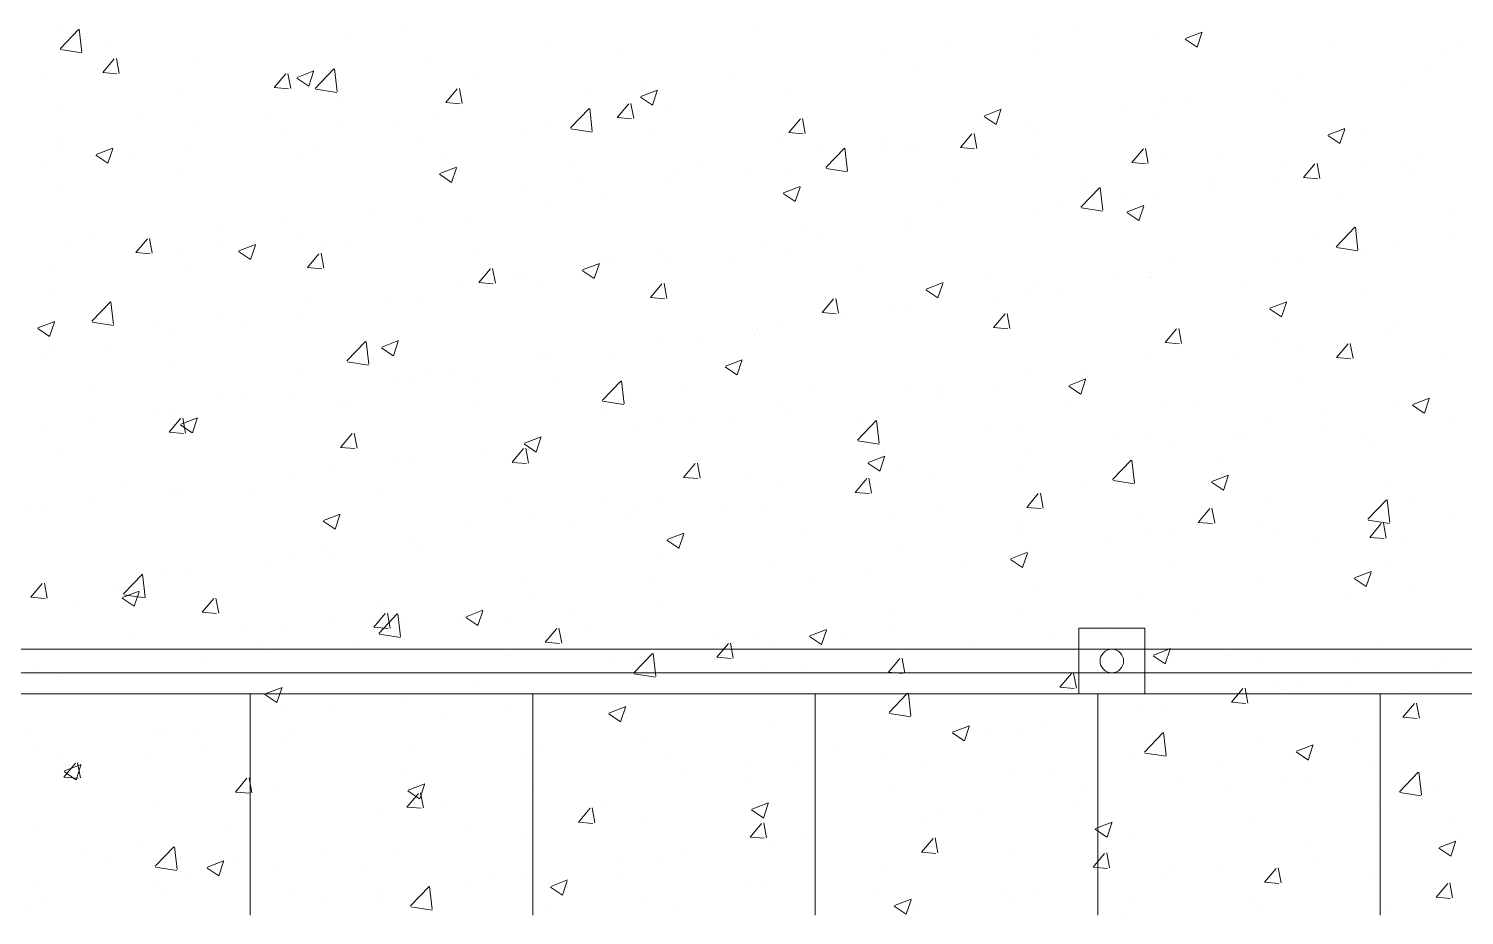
# Model space of a CAD drawing. Header units: millimetres. Extents: x 100 to 1222, y 100 to 694.
# Drawn here: x 305.71 to 311.42, y 520.48 to 524.01 of the extents above; entities that cross this region are included whole.
import ezdxf

# ---------------------------------------------------------------- set-up
doc = ezdxf.new("R2010")
doc.units = ezdxf.units.MM
for name, color, linetype, lineweight in [('Alvenaria', 8, 'Continuous', 9), ('Aço 1020', 6, 'Continuous', 9), ('PAREDE', 7, 'Continuous', 9)]:
    doc.layers.add(name, color=color, linetype=linetype, lineweight=lineweight)

msp = doc.modelspace()

# ---------------------------------------------------------------- linework, layer by layer
at = {"layer": 'Alvenaria'}
for p, q in [((305.83, 523.9319), (305.9042, 524.0092)), ((305.8379, 524.0071), (305.8379, 524.0071)), ((305.917, 523.919), (305.9065, 524.0095)), ((307.2084, 524.0004), (307.2084, 524.0004)), ((308.6005, 524.0014), (308.6005, 524.0014)), ((309.7201, 523.9884), (309.7201, 523.9884)), ((309.889, 524.0073), (309.889, 524.0073)), ((310.3123, 523.9726), (310.379, 523.9982)), ((310.3588, 523.9378), (310.3781, 523.9954)), ((310.3975, 523.9858), (310.3975, 523.9858)), ((305.8317, 523.9284), (305.9164, 523.9152)), ((306.0148, 523.9533), (306.0148, 523.9533)), ((306.97, 523.969), (306.97, 523.969)), ((307.7859, 523.9608), (307.7859, 523.9608)), ((309.3593, 523.9409), (309.3593, 523.9409)), ((310.2094, 523.9713), (310.2094, 523.9713)), ((310.3111, 523.9699), (310.3585, 523.938)), ((310.906, 523.9643), (310.906, 523.9643)), ((311.4144, 523.9428), (311.4144, 523.9428)), ((306, 523.837), (306.0459, 523.8918)), ((306.0655, 523.8336), (306.0545, 523.8933)), ((306.3684, 523.8898), (306.3684, 523.8898)), ((307.2912, 523.8894), (307.2912, 523.8894)), ((308.045, 523.9061), (308.045, 523.9061)), ((309.1209, 523.9095), (309.1209, 523.9095)), ((309.7283, 523.9103), (309.7283, 523.9103)), ((311.3386, 523.9098), (311.3386, 523.9098)), ((305.7692, 523.8109), (305.7692, 523.8109)), ((306, 523.837), (306.0569, 523.832)), ((306.0077, 523.8423), (306.0077, 523.8423)), ((306.6832, 523.7773), (306.7291, 523.832)), ((306.7487, 523.7738), (306.7377, 523.8335)), ((306.7731, 523.8153), (306.8204, 523.7833)), ((306.7743, 523.818), (306.841, 523.8436)), ((306.8101, 523.8285), (306.8101, 523.8285)), ((306.8208, 523.7832), (306.8401, 523.8408)), ((306.8466, 523.7742), (306.9208, 523.8516)), ((306.9336, 523.7614), (306.923, 523.8518)), ((307.4895, 523.8107), (307.4895, 523.8107)), ((308.5193, 523.8303), (308.5193, 523.8303)), ((309.2392, 523.8432), (309.2392, 523.8432)), ((310.7831, 523.8145), (310.7831, 523.8145)), ((311.2718, 523.85), (311.2718, 523.85)), ((306.321, 523.7614), (306.321, 523.7614)), ((306.6831, 523.7772), (306.7401, 523.7722)), ((306.8483, 523.7707), (306.933, 523.7576)), ((307.3663, 523.7175), (307.4123, 523.7722)), ((307.4319, 523.7141), (307.4208, 523.7738)), ((308.1431, 523.7417), (308.2098, 523.7673)), ((308.1586, 523.7828), (308.1586, 523.7828)), ((308.1896, 523.7069), (308.209, 523.7645)), ((308.7445, 523.7718), (308.7445, 523.7718)), ((310.6702, 523.7708), (310.6702, 523.7708)), ((311.1816, 523.7927), (311.1816, 523.7927)), ((306.934, 523.7154), (306.934, 523.7154)), ((307.3663, 523.7175), (307.4233, 523.7125)), ((307.9201, 523.7514), (307.9201, 523.7514)), ((308.0495, 523.6577), (308.0955, 523.7125)), ((308.1151, 523.6543), (308.104, 523.714)), ((308.1419, 523.739), (308.1893, 523.707)), ((308.2634, 523.7108), (308.2634, 523.7108)), ((310.2276, 523.7191), (310.2276, 523.7191)), ((310.3095, 523.7233), (310.3095, 523.7233)), ((310.6925, 523.7256), (310.6925, 523.7256)), ((305.8263, 523.69), (305.8263, 523.69)), ((306.1443, 523.6709), (306.1443, 523.6709)), ((306.6528, 523.6494), (306.6528, 523.6494)), ((307.3186, 523.6722), (307.3186, 523.6722)), ((307.7743, 523.6438), (307.7743, 523.6438)), ((307.8631, 523.6166), (307.9373, 523.6939)), ((307.9501, 523.6037), (307.9396, 523.6942)), ((308.0495, 523.6577), (308.1065, 523.6527)), ((308.7327, 523.598), (308.7787, 523.6527)), ((308.7982, 523.5945), (308.7872, 523.6542)), ((309.5108, 523.6627), (309.5582, 523.6307)), ((309.512, 523.6654), (309.5787, 523.691)), ((309.5585, 523.6306), (309.5778, 523.6882)), ((310.0711, 523.6919), (310.0711, 523.6919)), ((310.1978, 523.6542), (310.1978, 523.6542)), ((306.3785, 523.62), (306.3785, 523.62)), ((306.7194, 523.5933), (306.7194, 523.5933)), ((306.9578, 523.6247), (306.9578, 523.6247)), ((307.1612, 523.628), (307.1612, 523.628)), ((307.6697, 523.6065), (307.6697, 523.6065)), ((307.8648, 523.6131), (307.9495, 523.5999)), ((308.1782, 523.585), (308.1782, 523.585)), ((308.7327, 523.5979), (308.7897, 523.5929)), ((309.4159, 523.5382), (309.4618, 523.5929)), ((309.4695, 523.6127), (309.4695, 523.6127)), ((309.4814, 523.5347), (309.4704, 523.5944)), ((309.6721, 523.6238), (309.6721, 523.6238)), ((309.7167, 523.5932), (309.7167, 523.5932)), ((310.8796, 523.5864), (310.927, 523.5545)), ((310.8809, 523.5891), (310.9476, 523.6147)), ((310.9274, 523.5543), (310.9467, 523.6119)), ((311.0113, 523.6053), (311.0113, 523.6053)), ((305.8231, 523.5247), (305.8231, 523.5247)), ((305.8367, 523.5645), (305.8367, 523.5645)), ((305.974, 523.5108), (306.0407, 523.5364)), ((306.0205, 523.476), (306.0398, 523.5335)), ((306.3451, 523.543), (306.3451, 523.543)), ((307.2796, 523.5723), (307.2796, 523.5723)), ((308.6866, 523.5635), (308.6866, 523.5635)), ((308.8703, 523.5338), (308.8703, 523.5338)), ((308.8797, 523.4589), (308.9539, 523.5363)), ((308.9666, 523.4461), (308.9561, 523.5365)), ((309.1088, 523.5652), (309.1088, 523.5652)), ((309.1166, 523.5284), (309.1166, 523.5284)), ((309.1951, 523.542), (309.1951, 523.542)), ((309.2276, 523.5261), (309.2276, 523.5261)), ((309.4159, 523.5381), (309.4729, 523.5332)), ((310.0991, 523.4784), (310.145, 523.5331)), ((310.1646, 523.475), (310.1536, 523.5347)), ((305.9727, 523.5081), (306.0201, 523.4761)), ((306.1178, 523.5142), (306.1178, 523.5142)), ((306.7985, 523.5114), (306.7985, 523.5114)), ((306.8536, 523.5215), (306.8536, 523.5215)), ((307.3621, 523.5), (307.3621, 523.5)), ((307.8705, 523.4785), (307.8705, 523.4785)), ((309.7036, 523.5205), (309.7036, 523.5205)), ((310.0991, 523.4784), (310.156, 523.4734)), ((310.212, 523.4991), (310.212, 523.4991)), ((310.4558, 523.51), (310.4558, 523.51)), ((310.7205, 523.4776), (310.7205, 523.4776)), ((310.7823, 523.4186), (310.8282, 523.4734)), ((310.8478, 523.4152), (310.8368, 523.4749)), ((311.0212, 523.4743), (311.0212, 523.4743)), ((311.17, 523.4756), (311.17, 523.4756)), ((311.2597, 523.5057), (311.2597, 523.5057)), ((305.7571, 523.4667), (305.7571, 523.4667)), ((306.3095, 523.4443), (306.3095, 523.4443)), ((307.3416, 523.4318), (307.389, 523.3998)), ((307.3428, 523.4345), (307.4095, 523.4601)), ((307.3893, 523.3997), (307.4087, 523.4573)), ((308.2688, 523.4546), (308.2688, 523.4546)), ((308.379, 523.457), (308.379, 523.457)), ((308.5612, 523.4331), (308.5612, 523.4331)), ((308.7329, 523.4547), (308.7329, 523.4547)), ((308.8813, 523.4554), (308.9661, 523.4423)), ((308.8875, 523.4356), (308.8875, 523.4356)), ((309.3959, 523.4141), (309.3959, 523.4141)), ((309.9004, 523.4146), (309.9004, 523.4146)), ((310.7823, 523.4186), (310.8392, 523.4136)), ((311.2289, 523.4561), (311.2289, 523.4561)), ((305.8147, 523.3729), (305.8147, 523.3729)), ((307.6696, 523.3758), (307.6696, 523.3758)), ((307.908, 523.4071), (307.908, 523.4071)), ((308.2518, 523.3937), (308.2518, 523.3937)), ((308.7105, 523.3555), (308.7579, 523.3235)), ((308.7117, 523.3582), (308.7784, 523.3838)), ((308.7582, 523.3234), (308.7775, 523.381)), ((309.8962, 523.3013), (309.9704, 523.3786)), ((309.9044, 523.3926), (309.9044, 523.3926)), ((309.9832, 523.2884), (309.9727, 523.3789)), ((310.4128, 523.3711), (310.4128, 523.3711)), ((310.4197, 523.3951), (310.4197, 523.3951)), ((310.6809, 523.4085), (310.6809, 523.4085)), ((307.068, 523.2966), (307.068, 523.2966)), ((307.7627, 523.3267), (307.7627, 523.3267)), ((308.0057, 523.3377), (308.0057, 523.3377)), ((309.3449, 523.3193), (309.3449, 523.3193)), ((309.8205, 523.3162), (309.8205, 523.3162)), ((309.8979, 523.2978), (309.9826, 523.2846)), ((310.0589, 523.3476), (310.0589, 523.3476)), ((310.0806, 523.2819), (310.1473, 523.3075)), ((310.1271, 523.2471), (310.1464, 523.3047)), ((310.1862, 523.3371), (310.1862, 523.3371)), ((310.9213, 523.3496), (310.9213, 523.3496)), ((306.7073, 523.2491), (306.7073, 523.2491)), ((307.268, 523.2553), (307.268, 523.2553)), ((307.4502, 523.2424), (307.4502, 523.2424)), ((309.7051, 523.2761), (309.7051, 523.2761)), ((310.0793, 523.2792), (310.1267, 523.2473)), ((311.3751, 523.272), (311.3751, 523.272)), ((305.9548, 523.1868), (305.9548, 523.1868)), ((306.4688, 523.2177), (306.4688, 523.2177)), ((306.7869, 523.1943), (306.7869, 523.1943)), ((308.7894, 523.2239), (308.7894, 523.2239)), ((308.8582, 523.1895), (308.8582, 523.1895)), ((309.216, 523.2091), (309.216, 523.2091)), ((309.2189, 523.237), (309.2189, 523.237)), ((310.9128, 523.1436), (310.987, 523.2209)), ((310.9997, 523.1307), (310.9892, 523.2212)), ((305.8673, 523.1385), (305.8673, 523.1385)), ((306.1321, 523.1206), (306.178, 523.1753)), ((306.1976, 523.1171), (306.1866, 523.1768)), ((306.2979, 523.1272), (306.2979, 523.1272)), ((306.4633, 523.1653), (306.4633, 523.1653)), ((306.5413, 523.1246), (306.5887, 523.0926)), ((306.5425, 523.1273), (306.6092, 523.1529)), ((306.589, 523.0925), (306.6083, 523.15)), ((306.8947, 523.147), (306.8947, 523.147)), ((306.9717, 523.1438), (306.9717, 523.1438)), ((308.2339, 523.1286), (308.2339, 523.1286)), ((308.6197, 523.1582), (308.6197, 523.1582)), ((308.7213, 523.1376), (308.7213, 523.1376)), ((310.8196, 523.1767), (310.8196, 523.1767)), ((310.9144, 523.1401), (310.9992, 523.127)), ((311.0091, 523.13), (311.0091, 523.13)), ((311.1584, 523.1585), (311.1584, 523.1585)), ((311.3698, 523.1775), (311.3698, 523.1775)), ((306.1321, 523.1205), (306.1891, 523.1156)), ((306.8153, 523.0608), (306.8612, 523.1155)), ((306.8808, 523.0574), (306.8698, 523.1171)), ((307.4802, 523.1223), (307.4802, 523.1223)), ((307.9114, 523.051), (307.9781, 523.0766)), ((307.9579, 523.0162), (307.9772, 523.0738)), ((307.9887, 523.1008), (307.9887, 523.1008)), ((308.0182, 523.079), (308.0182, 523.079)), ((308.2402, 523.0767), (308.2402, 523.0767)), ((308.4971, 523.0793), (308.4971, 523.0793)), ((310.2641, 523.0813), (310.2641, 523.0813)), ((310.6693, 523.0914), (310.6693, 523.0914)), ((310.7706, 523.0986), (310.7706, 523.0986)), ((305.8032, 523.0558), (305.8032, 523.0558)), ((306.3392, 523.0517), (306.3392, 523.0517)), ((306.8153, 523.0608), (306.8722, 523.0558)), ((307.4985, 523.001), (307.5444, 523.0558)), ((307.564, 522.9976), (307.553, 523.0573)), ((307.6574, 523.0315), (307.6574, 523.0315)), ((307.6784, 523.0332), (307.6784, 523.0332)), ((307.7512, 523.0096), (307.7512, 523.0096)), ((307.9102, 523.0483), (307.9575, 523.0163)), ((309.0056, 523.0579), (309.0056, 523.0579)), ((309.5141, 523.0364), (309.5141, 523.0364)), ((310.0225, 523.0149), (310.0225, 523.0149)), ((310.1691, 523.0194), (310.1691, 523.0194)), ((310.1746, 523.02), (310.1746, 523.02)), ((305.7837, 522.9563), (305.7837, 522.9563)), ((307.419, 523.0001), (307.419, 523.0001)), ((307.4985, 523.001), (307.5554, 522.996)), ((308.1817, 522.9413), (308.2276, 522.996)), ((308.2472, 522.9378), (308.2362, 522.9975)), ((309.279, 522.972), (309.3264, 522.94)), ((309.2802, 522.9747), (309.3469, 523.0003)), ((309.3268, 522.9399), (309.3461, 522.9975)), ((309.6935, 522.959), (309.6935, 522.959)), ((309.7086, 522.986), (309.7086, 522.986)), ((309.8084, 522.972), (309.8084, 522.972)), ((310.531, 522.9934), (310.531, 522.9934)), ((311.0394, 522.9719), (311.0394, 522.9719)), ((305.9563, 522.8464), (306.0305, 522.9237)), ((306.0433, 522.8335), (306.0328, 522.924)), ((306.8174, 522.9209), (306.8174, 522.9209)), ((307.1229, 522.9379), (307.1229, 522.9379)), ((307.2565, 522.9382), (307.2565, 522.9382)), ((308.1817, 522.9412), (308.2386, 522.9362)), ((308.8649, 522.8815), (308.9108, 522.9362)), ((308.9304, 522.8781), (308.9194, 522.9378)), ((309.5699, 522.9406), (309.5699, 522.9406)), ((310.6479, 522.8957), (310.6953, 522.8638)), ((310.6491, 522.8984), (310.7158, 522.924)), ((310.6956, 522.8636), (310.7149, 522.9212)), ((305.7422, 522.8201), (305.8089, 522.8457)), ((305.7887, 522.7853), (305.808, 522.8428)), ((305.958, 522.8429), (306.0427, 522.8297)), ((306.2182, 522.842), (306.2182, 522.842)), ((306.4567, 522.8734), (306.4567, 522.8734)), ((306.5674, 522.8425), (306.5674, 522.8425)), ((306.7753, 522.8772), (306.7753, 522.8772)), ((308.8649, 522.8815), (308.9218, 522.8765)), ((308.9684, 522.8614), (308.9684, 522.8614)), ((309.1532, 522.8906), (309.1532, 522.8906)), ((309.2045, 522.892), (309.2045, 522.892)), ((309.5481, 522.8217), (309.594, 522.8764)), ((309.6136, 522.8183), (309.6026, 522.878)), ((311.1468, 522.8414), (311.1468, 522.8414)), ((305.741, 522.8174), (305.7884, 522.7854)), ((306.2863, 522.8101), (306.2863, 522.8101)), ((308.3692, 522.7825), (308.3692, 522.7825)), ((308.5977, 522.7953), (308.5977, 522.7953)), ((308.6076, 522.8139), (308.6076, 522.8139)), ((308.7097, 522.8206), (308.7097, 522.8206)), ((309.5481, 522.8217), (309.605, 522.8167)), ((310.2313, 522.762), (310.2772, 522.8167)), ((310.2968, 522.7585), (310.2858, 522.8182)), ((311.1193, 522.8018), (311.1193, 522.8018)), ((305.7916, 522.7387), (305.7916, 522.7387)), ((306.012, 522.7472), (306.012, 522.7472)), ((306.9729, 522.6887), (307.0471, 522.7661)), ((307.0598, 522.6759), (307.0493, 522.7663)), ((307.1098, 522.7411), (307.1572, 522.7091)), ((307.1111, 522.7438), (307.1778, 522.7694)), ((307.1576, 522.709), (307.1769, 522.7666)), ((308.2286, 522.7596), (308.2286, 522.7596)), ((310.2313, 522.7619), (310.2882, 522.7569)), ((310.6578, 522.7744), (310.6578, 522.7744)), ((310.7585, 522.7544), (310.7585, 522.7544)), ((310.9145, 522.7022), (310.9604, 522.7569)), ((310.98, 522.6987), (310.969, 522.7584)), ((305.7693, 522.7), (305.7693, 522.7)), ((306.2778, 522.6785), (306.2778, 522.6785)), ((306.9745, 522.6852), (307.0592, 522.6721)), ((307.7396, 522.6925), (307.7396, 522.6925)), ((307.7676, 522.7033), (307.7676, 522.7033)), ((308.0422, 522.6999), (308.0422, 522.6999)), ((308.4799, 522.6675), (308.5466, 522.6931)), ((308.5264, 522.6327), (308.5458, 522.6903)), ((310.163, 522.7029), (310.163, 522.7029)), ((310.5201, 522.723), (310.5201, 522.723)), ((310.9145, 522.7021), (310.9714, 522.6972)), ((311.3358, 522.7037), (311.3358, 522.7037)), ((306.7862, 522.6571), (306.7862, 522.6571)), ((307.1684, 522.6244), (307.1684, 522.6244)), ((307.2449, 522.6211), (307.2449, 522.6211)), ((307.2947, 522.6356), (307.2947, 522.6356)), ((307.4069, 522.6558), (307.4069, 522.6558)), ((307.8032, 522.6141), (307.8032, 522.6141)), ((308.4787, 522.6648), (308.5261, 522.6328)), ((309.6819, 522.642), (309.6819, 522.642)), ((309.8488, 522.5912), (309.9155, 522.6168)), ((309.8953, 522.5564), (309.9146, 522.614)), ((309.9185, 522.6438), (309.9185, 522.6438)), ((305.9701, 522.5721), (305.9701, 522.5721)), ((306.7638, 522.5601), (306.7638, 522.5601)), ((307.4867, 522.6046), (307.4867, 522.6046)), ((307.9894, 522.5311), (308.0636, 522.6084)), ((308.0764, 522.5182), (308.0659, 522.6087)), ((308.3116, 522.5926), (308.3116, 522.5926)), ((308.8201, 522.5711), (308.8201, 522.5711)), ((309.1929, 522.5749), (309.1929, 522.5749)), ((309.3193, 522.5649), (309.3193, 522.5649)), ((309.5578, 522.5963), (309.5578, 522.5963)), ((309.8476, 522.5885), (309.895, 522.5565)), ((310.7803, 522.6083), (310.7803, 522.6083)), ((306.2061, 522.4977), (306.2061, 522.4977)), ((306.4786, 522.5506), (306.4786, 522.5506)), ((306.5669, 522.5452), (306.5669, 522.5452)), ((306.9312, 522.5092), (306.9312, 522.5092)), ((306.9871, 522.5291), (306.9871, 522.5291)), ((307.4955, 522.5076), (307.4955, 522.5076)), ((307.9911, 522.5276), (308.0758, 522.5144)), ((308.6982, 522.5035), (308.6982, 522.5035)), ((309.3286, 522.5497), (309.3286, 522.5497)), ((309.837, 522.5282), (309.837, 522.5282)), ((310.2248, 522.513), (310.2248, 522.513)), ((310.3455, 522.5067), (310.3455, 522.5067)), ((311.1352, 522.5243), (311.1352, 522.5243)), ((311.2164, 522.5122), (311.2638, 522.4803)), ((311.2177, 522.5149), (311.2844, 522.5405)), ((311.2642, 522.4801), (311.2835, 522.5377)), ((305.9677, 522.4663), (305.9677, 522.4663)), ((306.2643, 522.4041), (306.3102, 522.4588)), ((306.2747, 522.4931), (306.2747, 522.4931)), ((306.3108, 522.4366), (306.3775, 522.4622)), ((306.3298, 522.4007), (306.3188, 522.4604)), ((306.3573, 522.4018), (306.3766, 522.4593)), ((308.004, 522.4862), (308.004, 522.4862)), ((308.2171, 522.4425), (308.2171, 522.4425)), ((308.357, 522.4382), (308.357, 522.4382)), ((308.5125, 522.4647), (308.5125, 522.4647)), ((308.7178, 522.4857), (308.7178, 522.4857)), ((309.006, 522.3734), (309.0802, 522.4507)), ((309.0209, 522.4432), (309.0209, 522.4432)), ((309.0929, 522.3605), (309.0824, 522.451)), ((310.6462, 522.4573), (310.6462, 522.4573)), ((310.854, 522.4852), (310.854, 522.4852)), ((311.3624, 522.4637), (311.3624, 522.4637)), ((305.78, 522.4216), (305.78, 522.4216)), ((306.2643, 522.4041), (306.3212, 522.3991)), ((306.3095, 522.4339), (306.3569, 522.4019)), ((306.3757, 522.4139), (306.3757, 522.4139)), ((306.9475, 522.3443), (306.9934, 522.3991)), ((307.013, 522.3409), (307.002, 522.4006)), ((307.6796, 522.3603), (307.7463, 522.3859)), ((307.7261, 522.3255), (307.7454, 522.3831)), ((308.1186, 522.4068), (308.1186, 522.4068)), ((309.5294, 522.4217), (309.5294, 522.4217)), ((309.6693, 522.4176), (309.6693, 522.4176)), ((310.0379, 522.4002), (310.0379, 522.4002)), ((310.1515, 522.3859), (310.1515, 522.3859)), ((310.8687, 522.4262), (310.8687, 522.4262)), ((311.0085, 522.3992), (311.0085, 522.3992)), ((306.9475, 522.3443), (307.0044, 522.3393)), ((307.517, 522.3276), (307.517, 522.3276)), ((307.6307, 522.2846), (307.6766, 522.3393)), ((307.6784, 522.3576), (307.7258, 522.3256)), ((307.6962, 522.2811), (307.6852, 522.3408)), ((307.728, 522.3754), (307.728, 522.3754)), ((309.0076, 522.3699), (309.0923, 522.3568)), ((309.6703, 522.3249), (309.6703, 522.3249)), ((310.2695, 522.3473), (310.2695, 522.3473)), ((310.5079, 522.3787), (310.5079, 522.3787)), ((310.5463, 522.3787), (310.5463, 522.3787)), ((311.0548, 522.3573), (311.0548, 522.3573)), ((305.8202, 522.3185), (305.8202, 522.3185)), ((307.1563, 522.2801), (307.1563, 522.2801)), ((307.2333, 522.304), (307.2333, 522.304)), ((307.6307, 522.2845), (307.6876, 522.2796)), ((308.3139, 522.2248), (308.3598, 522.2795)), ((308.3794, 522.2214), (308.3684, 522.2811)), ((309.0473, 522.2813), (309.0946, 522.2493)), ((309.0485, 522.284), (309.1152, 522.3096)), ((309.095, 522.2492), (309.1143, 522.3068)), ((309.1138, 522.3223), (309.1138, 522.3223)), ((309.6679, 522.2681), (309.6679, 522.2681)), ((310.0225, 522.2158), (310.0967, 522.2931)), ((310.1095, 522.2029), (310.0989, 522.2933)), ((310.453, 522.3039), (310.453, 522.3039)), ((306.7522, 522.243), (306.7522, 522.243)), ((306.9178, 522.2487), (306.9178, 522.2487)), ((308.3139, 522.2248), (308.3708, 522.2198)), ((308.5583, 522.2269), (308.5583, 522.2269)), ((308.9971, 522.165), (309.043, 522.2198)), ((309.0626, 522.1616), (309.0515, 522.2213)), ((309.1813, 522.2578), (309.1813, 522.2578)), ((309.3072, 522.2206), (309.3072, 522.2206)), ((310.0242, 522.2122), (310.1089, 522.1991)), ((310.4174, 522.2077), (310.484, 522.2333)), ((310.4639, 522.1729), (310.4832, 522.2305)), ((306.0883, 522.1944), (306.0883, 522.1944)), ((306.2631, 522.176), (306.2631, 522.176)), ((306.3163, 522.1695), (306.3163, 522.1695)), ((306.5967, 522.1729), (306.5967, 522.1729)), ((308.6866, 522.1864), (308.6866, 522.1864)), ((308.9971, 522.165), (309.054, 522.16)), ((309.0688, 522.1892), (309.0688, 522.1892)), ((309.6802, 522.1053), (309.7262, 522.16)), ((309.7458, 522.1018), (309.7347, 522.1615)), ((309.8975, 522.2085), (309.8975, 522.2085)), ((310.4161, 522.205), (310.4635, 522.1731)), ((311.1236, 522.2073), (311.1236, 522.2073)), ((305.7684, 522.1046), (305.7684, 522.1046)), ((305.9556, 522.122), (305.9556, 522.122)), ((307.1052, 522.1514), (307.1052, 522.1514)), ((307.6137, 522.1299), (307.6137, 522.1299)), ((308.0029, 522.1316), (308.0029, 522.1316)), ((308.1221, 522.1085), (308.1221, 522.1085)), ((308.2055, 522.1254), (308.2055, 522.1254)), ((308.4672, 522.11), (308.4672, 522.11)), ((309.3421, 522.1132), (309.3421, 522.1132)), ((309.6802, 522.1052), (309.7372, 522.1002)), ((310.3634, 522.0455), (310.4094, 522.1002)), ((310.4289, 522.042), (310.4179, 522.1017)), ((310.6346, 522.1402), (310.6346, 522.1402)), ((311.0391, 522.0581), (311.1133, 522.1354)), ((311.126, 522.0452), (311.1155, 522.1357)), ((311.2197, 522.1297), (311.2197, 522.1297)), ((305.7171, 522.0906), (305.7171, 522.0906)), ((306.8781, 522.0504), (306.9255, 522.0184)), ((306.8793, 522.0531), (306.946, 522.0787)), ((306.9258, 522.0183), (306.9451, 522.0758)), ((307.7164, 522.0584), (307.7164, 522.0584)), ((308.1065, 522.0625), (308.1065, 522.0625)), ((308.6306, 522.087), (308.6306, 522.087)), ((309.1391, 522.0655), (309.1391, 522.0655)), ((309.6475, 522.044), (309.6475, 522.044)), ((310.1399, 522.0688), (310.1399, 522.0688)), ((310.3634, 522.0454), (310.4204, 522.0405)), ((310.6181, 522.0505), (310.6181, 522.0505)), ((311.0407, 522.0546), (311.1254, 522.0415)), ((311.0466, 521.9857), (311.0926, 522.0404)), ((311.1121, 521.9823), (311.1011, 522.042)), ((311.3723, 522.0659), (311.3723, 522.0659)), ((307.2217, 521.9869), (307.2217, 521.9869)), ((307.4474, 522.0362), (307.4474, 522.0362)), ((307.868, 522.0311), (307.868, 522.0311)), ((308.2482, 521.9768), (308.3149, 522.0024)), ((308.2947, 521.942), (308.314, 521.9996)), ((308.7866, 522.0178), (308.7866, 522.0178)), ((309.6588, 522.0078), (309.6588, 522.0078)), ((310.156, 522.0225), (310.156, 522.0225)), ((310.2574, 522.003), (310.2574, 522.003)), ((310.6645, 522.001), (310.6645, 522.001)), ((311.0466, 521.9857), (311.1036, 521.9807)), ((306.7406, 521.926), (306.7406, 521.926)), ((306.8919, 521.9409), (306.8919, 521.9409)), ((307.2665, 521.9519), (307.2665, 521.9519)), ((308.247, 521.9741), (308.2943, 521.9421)), ((309.1697, 521.9407), (309.1697, 521.9407)), ((309.617, 521.9005), (309.6837, 521.9261)), ((309.6636, 521.8657), (309.6829, 521.9233)), ((310.0189, 521.9716), (310.0189, 521.9716)), ((310.8168, 521.9705), (310.8168, 521.9705)), ((311.1729, 521.9796), (311.1729, 521.9796)), ((306.6673, 521.873), (306.6673, 521.873)), ((306.9057, 521.9044), (306.9057, 521.9044)), ((308.2311, 521.9225), (308.2311, 521.9225)), ((308.675, 521.8693), (308.675, 521.8693)), ((309.4174, 521.8924), (309.4174, 521.8924)), ((309.6158, 521.8978), (309.6632, 521.8658)), ((310.2613, 521.8752), (310.2613, 521.8752)), ((311.1121, 521.8902), (311.1121, 521.8902)), ((306.0826, 521.7609), (306.1568, 521.8382)), ((306.1696, 521.748), (306.159, 521.8385)), ((306.2515, 521.8589), (306.2515, 521.8589)), ((306.3364, 521.8455), (306.3364, 521.8455)), ((307.6756, 521.8271), (307.6756, 521.8271)), ((308.8182, 521.8135), (308.8182, 521.8135)), ((309.0566, 521.8449), (309.0566, 521.8449)), ((310.623, 521.8231), (310.623, 521.8231)), ((310.9847, 521.8215), (311.0321, 521.7896)), ((310.9859, 521.8242), (311.0526, 521.8498)), ((311.0324, 521.7894), (311.0517, 521.847)), ((305.7133, 521.7474), (305.7592, 521.8022)), ((305.7568, 521.7875), (305.7568, 521.7875)), ((305.7788, 521.744), (305.7678, 521.8037)), ((306.0657, 521.7938), (306.0657, 521.7938)), ((306.079, 521.7459), (306.1457, 521.7715)), ((306.0843, 521.7574), (306.169, 521.7442)), ((306.1255, 521.7111), (306.1448, 521.7686)), ((308.1939, 521.8083), (308.1939, 521.8083)), ((309.7058, 521.7798), (309.7058, 521.7798)), ((310.1283, 521.7517), (310.1283, 521.7517)), ((310.9691, 521.754), (310.9691, 521.754)), ((311.2075, 521.7854), (311.2075, 521.7854)), ((305.7133, 521.7474), (305.7702, 521.7424)), ((305.7809, 521.7502), (305.7809, 521.7502)), ((305.9028, 521.7077), (305.9028, 521.7077)), ((306.0778, 521.7432), (306.1252, 521.7112)), ((306.3964, 521.6877), (306.4424, 521.7424)), ((306.462, 521.6842), (306.4509, 521.7439)), ((307.1201, 521.7318), (307.1201, 521.7318)), ((307.4479, 521.6696), (307.5146, 521.6952)), ((307.7048, 521.7413), (307.7048, 521.7413)), ((308.2166, 521.7343), (308.2166, 521.7343)), ((306.3964, 521.6876), (306.4534, 521.6826)), ((306.4113, 521.6862), (306.4113, 521.6862)), ((306.9197, 521.6647), (306.9197, 521.6647)), ((307.0796, 521.6279), (307.1256, 521.6826)), ((307.0992, 521.6032), (307.1733, 521.6806)), ((307.1452, 521.6244), (307.1341, 521.6841)), ((307.1861, 521.5904), (307.1756, 521.6808)), ((307.2101, 521.6699), (307.2101, 521.6699)), ((307.4282, 521.6432), (307.4282, 521.6432)), ((307.4466, 521.6669), (307.494, 521.6349)), ((307.4944, 521.6348), (307.5137, 521.6924)), ((307.6174, 521.6554), (307.6174, 521.6554)), ((307.8559, 521.6868), (307.8559, 521.6868)), ((309.1503, 521.6845), (309.1503, 521.6845)), ((309.6472, 521.6907), (309.6472, 521.6907)), ((310.3675, 521.6748), (310.3675, 521.6748)), ((306.5646, 521.6364), (306.5646, 521.6364)), ((306.729, 521.6089), (306.729, 521.6089)), ((307.0796, 521.6278), (307.1366, 521.6229)), ((307.1008, 521.5997), (307.1855, 521.5866)), ((307.7628, 521.5681), (307.8088, 521.6228)), ((307.8283, 521.5647), (307.8173, 521.6244)), ((307.9367, 521.6217), (307.9367, 521.6217)), ((308.4451, 521.6002), (308.4451, 521.6002)), ((308.5949, 521.5891), (308.5949, 521.5891)), ((308.8155, 521.5906), (308.8629, 521.5586)), ((308.8167, 521.5933), (308.8834, 521.6189)), ((308.8632, 521.5585), (308.8826, 521.6161)), ((309.1581, 521.6237), (309.1581, 521.6237)), ((309.7684, 521.5959), (309.7684, 521.5959)), ((310.0068, 521.6273), (310.0068, 521.6273)), ((306.0092, 521.5411), (306.0092, 521.5411)), ((306.1036, 521.5797), (306.1036, 521.5797)), ((306.24, 521.5418), (306.24, 521.5418)), ((306.6121, 521.5582), (306.6121, 521.5582)), ((306.6551, 521.5288), (306.6551, 521.5288)), ((307.0159, 521.5763), (307.0159, 521.5763)), ((307.1206, 521.5367), (307.1206, 521.5367)), ((307.7628, 521.5681), (307.8198, 521.5631)), ((308.2027, 521.4327), (308.1921, 521.5232)), ((308.446, 521.5083), (308.4919, 521.5631)), ((308.5115, 521.5049), (308.5005, 521.5646)), ((308.6634, 521.5522), (308.6634, 521.5522)), ((308.9536, 521.5788), (308.9536, 521.5788)), ((309.4621, 521.5573), (309.4621, 521.5573)), ((309.9705, 521.5358), (309.9705, 521.5358)), ((310.1856, 521.517), (310.2523, 521.5426)), ((310.2321, 521.4822), (310.2514, 521.5398)), ((311.1005, 521.5731), (311.1005, 521.5731)), ((305.7452, 521.4704), (305.7452, 521.4704)), ((306.4167, 521.4974), (306.4167, 521.4974)), ((307.629, 521.5153), (307.629, 521.5153)), ((308.0394, 521.4938), (308.0394, 521.4938)), ((308.1157, 521.4456), (308.1899, 521.5229)), ((308.1375, 521.4938), (308.1375, 521.4938)), ((308.1823, 521.4913), (308.1823, 521.4913)), ((308.446, 521.5083), (308.503, 521.5033)), ((308.646, 521.4723), (308.646, 521.4723)), ((308.8061, 521.4692), (308.8061, 521.4692)), ((309.1292, 521.4486), (309.1751, 521.5033)), ((309.1668, 521.5167), (309.1668, 521.5167)), ((309.1947, 521.4451), (309.1837, 521.5048)), ((310.1844, 521.5143), (310.2318, 521.4823)), ((310.479, 521.5143), (310.479, 521.5143)), ((310.6114, 521.506), (310.6114, 521.506)), ((310.9874, 521.4928), (310.9874, 521.4928)), ((311.333, 521.4975), (311.333, 521.4975)), ((305.8151, 521.4182), (305.8151, 521.4182)), ((307.6933, 521.4242), (307.6933, 521.4242)), ((308.1174, 521.4421), (308.2021, 521.4289)), ((308.5676, 521.4379), (308.5676, 521.4379)), ((309.1292, 521.4485), (309.1861, 521.4435)), ((309.1544, 521.4508), (309.1544, 521.4508)), ((309.6629, 521.4293), (309.6629, 521.4293)), ((309.8124, 521.3888), (309.8583, 521.4435)), ((309.8779, 521.3854), (309.8669, 521.4451)), ((310.1167, 521.4346), (310.1167, 521.4346)), ((310.957, 521.4097), (310.957, 521.4097)), ((311.3177, 521.4572), (311.3177, 521.4572)), ((306.6463, 521.3597), (306.6937, 521.3277)), ((306.6476, 521.3624), (306.7142, 521.388)), ((306.6941, 521.3276), (306.7056, 521.3619)), ((306.7056, 521.362), (306.7134, 521.3851)), ((307.1985, 521.3528), (307.1985, 521.3528)), ((307.4839, 521.3984), (307.4839, 521.3984)), ((307.9661, 521.3587), (307.9661, 521.3587)), ((309.1323, 521.2879), (309.2033, 521.362)), ((309.2033, 521.362), (309.2064, 521.3652)), ((309.2091, 521.362), (309.2087, 521.3655)), ((309.2192, 521.275), (309.2091, 521.362)), ((309.6356, 521.3736), (309.6356, 521.3736)), ((309.8124, 521.3888), (309.8693, 521.3838)), ((310.1713, 521.4079), (310.1713, 521.4079)), ((310.4956, 521.329), (310.5232, 521.362)), ((310.5233, 521.362), (310.5415, 521.3838)), ((310.5544, 521.362), (310.5501, 521.3853)), ((310.5611, 521.3256), (310.5544, 521.362)), ((310.6798, 521.3864), (310.6798, 521.3864)), ((310.7185, 521.3783), (310.7185, 521.3783)), ((310.7775, 521.4022), (310.7775, 521.4022)), ((311.1883, 521.3649), (311.1883, 521.3649)), ((306.9284, 521.3031), (306.9284, 521.3031)), ((307.6053, 521.3112), (307.6053, 521.3112)), ((308.0164, 521.2861), (308.0831, 521.3117)), ((308.0629, 521.2513), (308.0822, 521.3089)), ((309.1466, 521.3066), (309.1466, 521.3066)), ((310.117, 521.2991), (310.117, 521.2991)), ((310.222, 521.3069), (310.222, 521.3069)), ((310.4956, 521.329), (310.5525, 521.324)), ((311.1788, 521.2693), (311.2247, 521.324)), ((311.2443, 521.2658), (311.2333, 521.3255)), ((306.7174, 521.2918), (306.7174, 521.2918)), ((307.3669, 521.2798), (307.3669, 521.2798)), ((308.0152, 521.2834), (308.0626, 521.2514)), ((309.1339, 521.2844), (309.2186, 521.2713)), ((309.7562, 521.2516), (309.7562, 521.2516)), ((311.0889, 521.256), (311.0889, 521.256)), ((311.1788, 521.2692), (311.2357, 521.2642)), ((305.7133, 521.2235), (305.7133, 521.2235)), ((306.2218, 521.202), (306.2218, 521.202)), ((306.2284, 521.2247), (306.2284, 521.2247)), ((306.3729, 521.2077), (306.3729, 521.2077)), ((306.7302, 521.1805), (306.7302, 521.1805)), ((306.7653, 521.2006), (306.7653, 521.2006)), ((308.6518, 521.2352), (308.6518, 521.2352)), ((309.3841, 521.2071), (309.4314, 521.1751)), ((309.3853, 521.2098), (309.452, 521.2354)), ((309.4318, 521.175), (309.4511, 521.2326)), ((309.5178, 521.2203), (309.5178, 521.2203)), ((309.6665, 521.2115), (309.6665, 521.2115)), ((310.1488, 521.1303), (310.223, 521.2076)), ((310.2358, 521.1174), (310.2252, 521.2078)), ((310.5998, 521.1889), (310.5998, 521.1889)), ((311.0057, 521.1931), (311.0057, 521.1931)), ((305.7337, 521.1533), (305.7337, 521.1533)), ((306.4046, 521.1531), (306.4046, 521.1531)), ((307.2387, 521.159), (307.2387, 521.159)), ((307.7472, 521.1376), (307.7472, 521.1376)), ((308.1707, 521.1742), (308.1707, 521.1742)), ((308.9162, 521.1411), (308.9162, 521.1411)), ((310.1505, 521.1267), (310.2352, 521.1136)), ((310.7529, 521.1308), (310.8003, 521.0989)), ((310.7542, 521.1335), (310.8208, 521.1591)), ((310.8007, 521.0987), (310.82, 521.1563)), ((305.8174, 521.1124), (305.8174, 521.1124)), ((305.8454, 521.031), (305.8913, 521.0857)), ((305.8472, 521.0551), (305.9139, 521.0807)), ((305.8938, 521.0204), (305.9131, 521.0779)), ((305.9109, 521.0275), (305.8999, 521.0872)), ((306.1661, 521.1217), (306.1661, 521.1217)), ((307.6817, 521.1071), (307.6817, 521.1071)), ((308.2556, 521.1161), (308.2556, 521.1161)), ((308.5555, 521.0936), (308.5555, 521.0936)), ((308.7641, 521.0946), (308.7641, 521.0946)), ((309.111, 521.1162), (309.111, 521.1162)), ((309.2726, 521.0731), (309.2726, 521.0731)), ((310.1051, 521.1175), (310.1051, 521.1175)), ((310.4502, 521.0977), (310.4502, 521.0977)), ((311.0671, 521.0815), (311.0671, 521.0815)), ((305.8454, 521.0309), (305.9023, 521.0259)), ((305.846, 521.0525), (305.8934, 521.0205)), ((306.5286, 520.9712), (306.5745, 521.0259)), ((306.5941, 520.9677), (306.5831, 521.0275)), ((307.187, 521.0357), (307.187, 521.0357)), ((308.317, 521.0622), (308.317, 521.0622)), ((308.5555, 521.0208), (308.5555, 521.0208)), ((309.624, 521.0566), (309.624, 521.0566)), ((309.781, 521.0516), (309.781, 521.0516)), ((310.2895, 521.0301), (310.2895, 521.0301)), ((310.7064, 521.0341), (310.7064, 521.0341)), ((310.7979, 521.0087), (310.7979, 521.0087)), ((311.1653, 520.9726), (311.2395, 521.0499)), ((311.2523, 520.9597), (311.2418, 521.0502)), ((306.5286, 520.9711), (306.5855, 520.9662)), ((306.7058, 520.9747), (306.7058, 520.9747)), ((307.2118, 520.9114), (307.2577, 520.9661)), ((307.2149, 520.9762), (307.2623, 520.9442)), ((307.2161, 520.9789), (307.2828, 521.0045)), ((307.2626, 520.9441), (307.2819, 521.0016)), ((307.2773, 520.908), (307.2663, 520.9677)), ((307.7155, 520.983), (307.7155, 520.983)), ((309.135, 520.9895), (309.135, 520.9895)), ((309.8947, 521.0024), (309.8947, 521.0024)), ((310.4679, 521.0027), (310.4679, 521.0027)), ((311.167, 520.9691), (311.2517, 520.9559)), ((311.3064, 520.9872), (311.3064, 520.9872)), ((306.2168, 520.9077), (306.2168, 520.9077)), ((307.1163, 520.9041), (307.1163, 520.9041)), ((307.2118, 520.9114), (307.2687, 520.9064)), ((307.3547, 520.9355), (307.3547, 520.9355)), ((307.895, 520.8516), (307.9409, 520.9064)), ((307.9605, 520.8482), (307.9495, 520.9079)), ((308.0001, 520.9255), (308.0001, 520.9255)), ((308.5838, 520.8999), (308.6311, 520.8679)), ((308.585, 520.9026), (308.6517, 520.9282)), ((308.6315, 520.8678), (308.6508, 520.9254)), ((308.6403, 520.9181), (308.6403, 520.9181)), ((309.3393, 520.907), (309.3393, 520.907)), ((309.8664, 520.9235), (309.8664, 520.9235)), ((311.0773, 520.9389), (311.0773, 520.9389)), ((307.895, 520.8516), (307.9519, 520.8466)), ((308.1591, 520.8571), (308.1591, 520.8571)), ((308.5782, 520.7919), (308.6241, 520.8466)), ((308.6437, 520.7884), (308.6327, 520.8481)), ((309.2672, 520.8446), (309.2672, 520.8446)), ((309.5057, 520.876), (309.5057, 520.876)), ((309.9538, 520.8263), (310.0205, 520.8519)), ((310.0004, 520.7915), (310.0197, 520.8491)), ((310.5883, 520.8719), (310.5883, 520.8719)), ((311.3695, 520.8597), (311.3695, 520.8597)), ((305.7221, 520.8362), (305.7221, 520.8362)), ((306.5147, 520.8249), (306.5147, 520.8249)), ((307.4446, 520.8301), (307.4446, 520.8301)), ((307.6701, 520.79), (307.6701, 520.79)), ((308.5782, 520.7918), (308.6351, 520.7869)), ((308.7838, 520.8117), (308.7838, 520.8117)), ((309.2614, 520.7321), (309.3073, 520.7868)), ((309.3269, 520.7287), (309.3159, 520.7884)), ((309.9526, 520.8236), (310, 520.7916)), ((310.0935, 520.8005), (310.0935, 520.8005)), ((311.4181, 520.7851), (311.4181, 520.7851)), ((305.9155, 520.746), (305.9155, 520.746)), ((306.154, 520.7774), (306.154, 520.7774)), ((306.2089, 520.6754), (306.2831, 520.7527)), ((306.2959, 520.6625), (306.2853, 520.753)), ((306.8891, 520.7348), (306.8891, 520.7348)), ((308.6657, 520.7654), (308.6657, 520.7654)), ((309.2614, 520.7321), (309.3183, 520.7271)), ((309.6124, 520.7395), (309.6124, 520.7395)), ((309.9446, 520.6723), (309.9905, 520.7271)), ((310.0101, 520.6689), (309.9991, 520.7286)), ((310.814, 520.7644), (310.814, 520.7644)), ((311.3215, 520.7473), (311.3689, 520.7154)), ((311.3227, 520.75), (311.3894, 520.7756)), ((311.3692, 520.7152), (311.3885, 520.7728)), ((306.0363, 520.7153), (306.0363, 520.7153)), ((306.2106, 520.6719), (306.2953, 520.6587)), ((306.4146, 520.669), (306.462, 520.637)), ((306.4158, 520.6717), (306.4825, 520.6973)), ((306.4623, 520.6369), (306.4816, 520.6944)), ((306.5447, 520.6938), (306.5447, 520.6938)), ((307.0532, 520.6723), (307.0532, 520.6723)), ((307.1754, 520.7186), (307.1754, 520.7186)), ((308.0665, 520.6865), (308.0665, 520.6865)), ((308.2283, 520.7163), (308.2283, 520.7163)), ((308.3049, 520.7179), (308.3049, 520.7179)), ((309.1234, 520.6724), (309.1234, 520.6724)), ((309.9446, 520.6723), (310.0015, 520.6673)), ((310.2585, 520.669), (310.2585, 520.669)), ((310.6278, 520.6126), (310.6737, 520.6673)), ((310.6933, 520.6091), (310.6823, 520.6688)), ((310.8166, 520.7059), (310.8166, 520.7059)), ((305.7286, 520.6088), (305.7286, 520.6088)), ((306.3336, 520.6394), (306.3336, 520.6394)), ((306.6943, 520.6576), (306.6943, 520.6576)), ((307.5617, 520.6508), (307.5617, 520.6508)), ((307.6728, 520.621), (307.6728, 520.621)), ((307.7847, 520.5954), (307.8514, 520.621)), ((307.8312, 520.5606), (307.8505, 520.6182)), ((308.0701, 520.6294), (308.0701, 520.6294)), ((310.2174, 520.627), (310.2174, 520.627)), ((310.4558, 520.6584), (310.4558, 520.6584)), ((310.6278, 520.6125), (310.6847, 520.6075)), ((311.0657, 520.6219), (311.0657, 520.6219)), ((311.3765, 520.5493), (311.3654, 520.6091)), ((306.2052, 520.5906), (306.2052, 520.5906)), ((306.2371, 520.5873), (306.2371, 520.5873)), ((306.7456, 520.5659), (306.7456, 520.5659)), ((307.1042, 520.5598), (307.1042, 520.5598)), ((307.2254, 520.5177), (307.2996, 520.595)), ((307.3124, 520.5049), (307.3019, 520.5953)), ((307.4649, 520.6073), (307.4649, 520.6073)), ((307.7834, 520.5927), (307.8308, 520.5607)), ((308.5786, 520.6079), (308.5786, 520.6079)), ((308.6287, 520.601), (308.6287, 520.601)), ((309.0871, 520.5864), (309.0871, 520.5864)), ((309.5955, 520.5649), (309.5955, 520.5649)), ((309.703, 520.5737), (309.703, 520.5737)), ((310.5767, 520.5548), (310.5767, 520.5548)), ((311.311, 520.5528), (311.3569, 520.6075)), ((311.311, 520.5527), (311.3679, 520.5478)), ((305.7105, 520.5192), (305.7105, 520.5192)), ((305.7781, 520.5441), (305.7781, 520.5441)), ((306.8657, 520.5284), (306.8657, 520.5284)), ((307.1173, 520.5256), (307.1173, 520.5256)), ((307.2271, 520.5142), (307.3118, 520.5011)), ((307.254, 520.5444), (307.254, 520.5444)), ((307.7625, 520.5229), (307.7625, 520.5229)), ((308.1476, 520.54), (308.1476, 520.54)), ((308.271, 520.5014), (308.271, 520.5014)), ((309.1523, 520.5164), (309.1997, 520.4844)), ((309.1535, 520.5191), (309.2202, 520.5447)), ((309.2, 520.4843), (309.2194, 520.5419)), ((309.2551, 520.5003), (309.2551, 520.5003)), ((309.6158, 520.5478), (309.6158, 520.5478)), ((310.104, 520.5434), (310.104, 520.5434)), ((310.6125, 520.5219), (310.6125, 520.5219)), ((311.1209, 520.5005), (311.1209, 520.5005)), ((310.082, 520.4834), (310.082, 520.4834))]:
    msp.add_line(p, q, dxfattribs=at)
at = {"layer": 'Aço 1020'}
for p, q in [((304.7692, 521.5401), (310.0192, 521.5401)), ((310.0192, 521.5401), (315.2223, 521.5401)), ((304.7691, 521.4464), (310.0192, 521.4464)), ((310.0192, 521.4464), (315.3161, 521.4464))]:
    msp.add_line(p, q, dxfattribs=at)
msp.add_lwpolyline([(309.8879, 521.6245), (310.1504, 521.6245), (310.1504, 521.362), (309.8879, 521.362)], close=True, dxfattribs=at)
msp.add_circle((310.0192, 521.4932), 0.0469, dxfattribs=at)
at = {"layer": 'PAREDE'}
for p, q in [((308.6504, 521.362), (266.6504, 521.362)), ((306.5879, 520.4807), (306.5879, 521.362)), ((307.7129, 520.4807), (307.7129, 521.362)), ((308.8379, 520.4807), (308.8379, 521.362)), ((309.9629, 520.4807), (309.9629, 521.362)), ((311.0879, 520.4807), (311.0879, 521.362))]:
    msp.add_line(p, q, dxfattribs=at)
msp.add_lwpolyline([(307.7565, 539.737), (315.4004, 539.737), (315.4004, 521.362), (266.6504, 521.3618)], dxfattribs=at)
msp.add_lwpolyline([(297.9629, 521.3619), (297.9629, 518.5495), (330.2129, 518.5495), (330.2129, 522.112), (321.4004, 522.112), (321.4004, 521.737), (315.4004, 521.737), (315.4004, 521.362)], close=True, dxfattribs=at)

doc.saveas('drawing.dxf')
